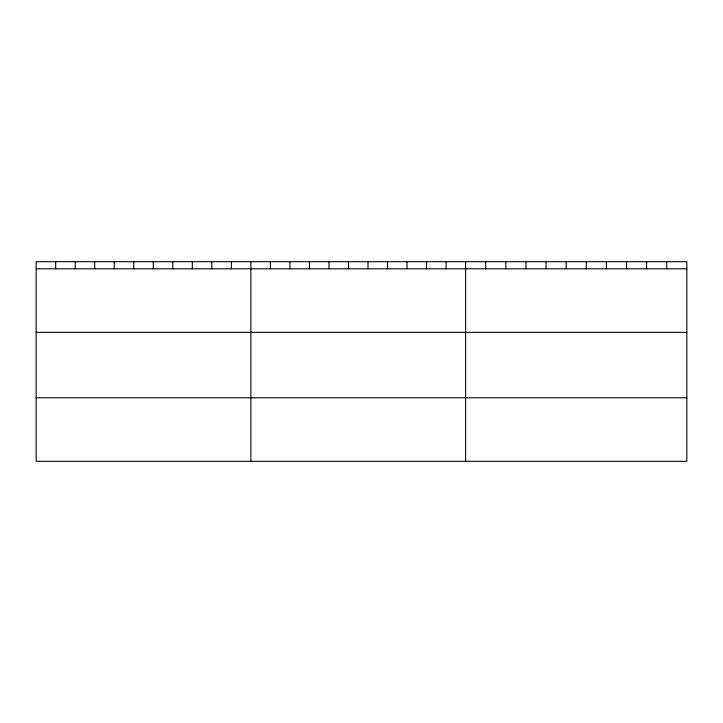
<?xml version="1.0" encoding="UTF-8"?>
<svg xmlns="http://www.w3.org/2000/svg" width="723" height="723" viewBox="0 0 723 723"><rect width="100%" height="100%" fill="white"/><g stroke="black" fill="none" stroke-linecap="round" stroke-linejoin="round"><path stroke-width="1.08" d="M686.85 268.811L686.85 461.319L36.15 461.319L36.15 261.681L686.85 261.681L686.85 268.811L36.15 268.811M36.15 332.336L686.85 332.336M36.15 397.795L686.85 397.795M666.742 261.681L666.742 268.811M646.624 261.681L646.624 268.811M626.516 261.681L626.516 268.811M606.398 261.681L606.398 268.811M586.29 261.681L586.29 268.811M566.172 261.681L566.172 268.811M546.064 261.681L546.064 268.811M525.946 261.681L525.946 268.811M505.838 261.681L505.838 268.811M485.72 261.681L485.72 268.811M465.612 261.681L465.612 461.319M446.091 261.681L446.091 268.811M426.57 261.681L426.57 268.811M407.049 261.681L407.049 268.811M387.528 261.681L387.528 268.811M368.007 261.681L368.007 268.811M348.486 261.681L348.486 268.811M328.965 261.681L328.965 268.811M309.444 261.681L309.444 268.811M289.923 261.681L289.923 268.811M270.402 261.681L270.402 268.811M250.881 261.681L250.881 461.319M231.36 261.681L231.36 268.811M211.839 261.681L211.839 268.811M192.318 261.681L192.318 268.811M172.797 261.681L172.797 268.811M153.276 261.681L153.276 268.811M133.755 261.681L133.755 268.811M114.234 261.681L114.234 268.811M94.713 261.681L94.713 268.811M75.192 261.681L75.192 268.811M55.671 261.681L55.671 268.811"/></g></svg>
